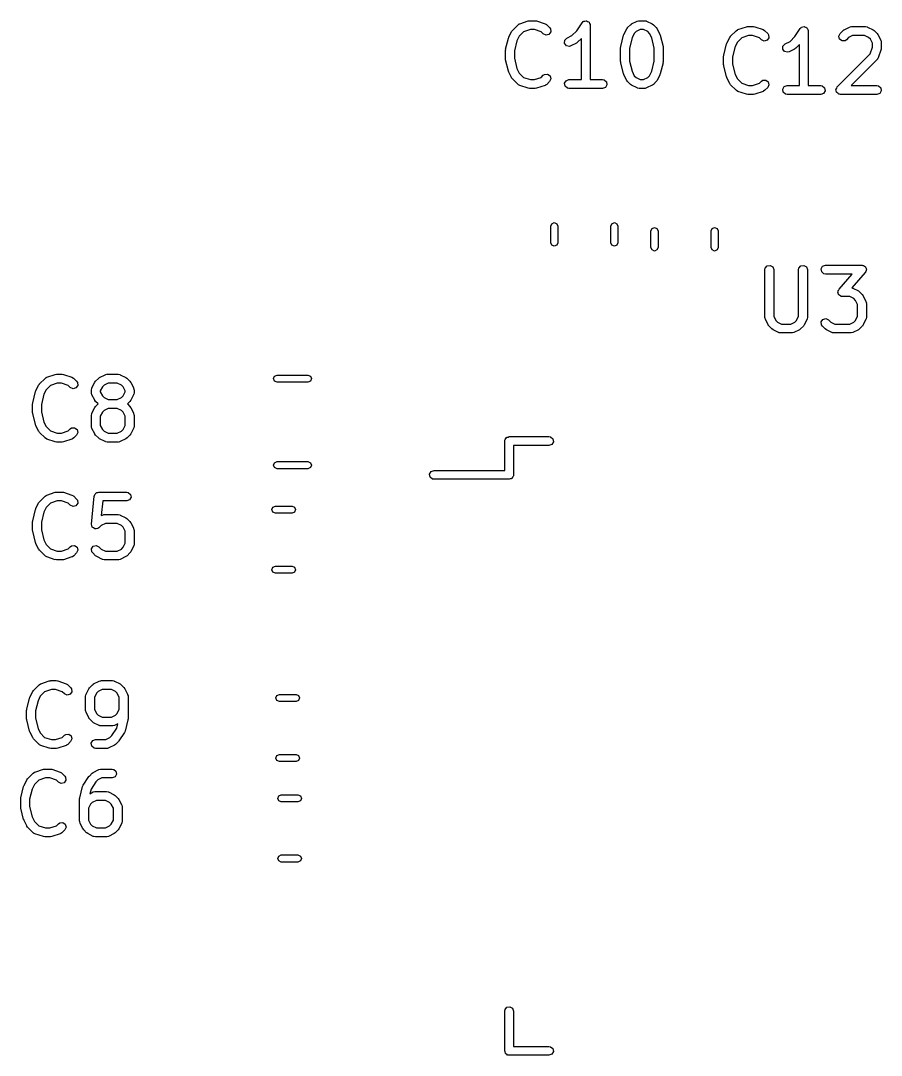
# Model space of a CAD drawing. Extents: x 96.6 to 192.3, y -145.4 to -48.3.
# Drawn here: x 126.24 to 140.84, y -121.35 to -103.79 of the extents above; entities that cross this region are included whole.
import ezdxf

# ---------------------------------------------------------------- set-up
doc = ezdxf.new("R2010")
doc.units = 0
doc.layers.add('BLACK', color=7, linetype='CONTINUOUS')

msp = doc.modelspace()

# ---------------------------------------------------------------- linework, layer by layer
at = {"layer": 'BLACK', "linetype": 'CONTINUOUS'}
for p, q in [((134.58, -103.957), (134.676, -103.862)), ((134.676, -103.862), (134.697, -103.847)), ((134.697, -103.847), (134.701, -103.847)), ((134.701, -103.847), (134.705, -103.844)), ((134.705, -103.844), (134.848, -103.796)), ((134.884, -103.942), (134.769, -103.981)), ((134.848, -103.796), (134.87, -103.793)), ((134.87, -103.793), (134.871, -103.792)), ((134.871, -103.792), (134.967, -103.792)), ((134.954, -103.942), (134.884, -103.942)), ((135.069, -103.981), (134.954, -103.942)), ((134.967, -103.792), (134.989, -103.796)), ((134.989, -103.796), (134.99, -103.796)), ((134.99, -103.796), (135.133, -103.844)), ((135.133, -103.844), (135.156, -103.856)), ((135.156, -103.856), (135.158, -103.86)), ((135.158, -103.86), (135.163, -103.862)), ((135.163, -103.862), (135.21, -103.91)), ((135.21, -103.91), (135.225, -103.931)), ((135.225, -103.931), (135.23, -103.982)), ((135.67, -103.962), (135.761, -103.826)), ((135.761, -103.826), (135.779, -103.807)), ((135.779, -103.807), (135.784, -103.806)), ((135.784, -103.806), (135.786, -103.802)), ((135.786, -103.802), (135.808, -103.799)), ((135.808, -103.799), (135.829, -103.793)), ((135.829, -103.793), (135.833, -103.794)), ((135.833, -103.794), (135.837, -103.794)), ((135.837, -103.794), (135.856, -103.804)), ((135.856, -103.804), (135.876, -103.813)), ((135.876, -103.813), (135.878, -103.817)), ((135.878, -103.817), (135.881, -103.819)), ((135.881, -103.819), (135.889, -103.84)), ((135.889, -103.84), (135.898, -103.859)), ((135.898, -103.859), (135.897, -103.863)), ((135.897, -103.863), (135.899, -103.867)), ((135.899, -103.867), (135.899, -104.792)), ((136.471, -104.024), (136.519, -103.929)), ((136.519, -103.929), (136.532, -103.911)), ((136.532, -103.911), (136.533, -103.91)), ((136.533, -103.91), (136.58, -103.862)), ((136.58, -103.862), (136.599, -103.849)), ((136.599, -103.849), (136.6, -103.848)), ((136.6, -103.848), (136.695, -103.8)), ((136.746, -103.942), (136.678, -103.977)), ((136.695, -103.8), (136.72, -103.793)), ((136.72, -103.793), (136.724, -103.794)), ((136.724, -103.794), (136.729, -103.792)), ((136.729, -103.792), (136.824, -103.792)), ((136.806, -103.942), (136.746, -103.942)), ((136.875, -103.977), (136.806, -103.942)), ((136.824, -103.792), (136.849, -103.797)), ((136.849, -103.797), (136.853, -103.8)), ((136.853, -103.8), (136.857, -103.8)), ((136.857, -103.8), (136.953, -103.848)), ((136.953, -103.848), (136.971, -103.861)), ((136.971, -103.861), (136.972, -103.862)), ((136.972, -103.862), (137.02, -103.91)), ((137.02, -103.91), (137.033, -103.928)), ((137.033, -103.928), (137.034, -103.929)), ((137.034, -103.929), (137.081, -104.024)), ((138.405, -103.944), (138.548, -103.896)), ((138.548, -103.896), (138.57, -103.893)), ((138.57, -103.893), (138.571, -103.892)), ((138.571, -103.892), (138.667, -103.892)), ((138.667, -103.892), (138.689, -103.896)), ((138.689, -103.896), (138.69, -103.896)), ((138.69, -103.896), (138.833, -103.944)), ((139.37, -104.062), (139.461, -103.926)), ((139.461, -103.926), (139.479, -103.907)), ((139.479, -103.907), (139.484, -103.906)), ((139.484, -103.906), (139.486, -103.902)), ((139.486, -103.902), (139.508, -103.899)), ((139.508, -103.899), (139.529, -103.893)), ((139.529, -103.893), (139.533, -103.894)), ((139.533, -103.894), (139.537, -103.894)), ((139.537, -103.894), (139.556, -103.904)), ((139.556, -103.904), (139.576, -103.913)), ((139.576, -103.913), (139.578, -103.917)), ((139.578, -103.917), (139.581, -103.919)), ((139.581, -103.919), (139.589, -103.94)), ((139.589, -103.94), (139.598, -103.959)), ((140.205, -103.948), (140.3, -103.9)), ((140.3, -103.9), (140.325, -103.893)), ((140.325, -103.893), (140.329, -103.894)), ((140.329, -103.894), (140.333, -103.892)), ((140.333, -103.892), (140.571, -103.892)), ((140.571, -103.892), (140.597, -103.897)), ((140.597, -103.897), (140.601, -103.9)), ((140.601, -103.9), (140.605, -103.9)), ((140.605, -103.9), (140.7, -103.948)), ((134.465, -104.278), (134.513, -104.087)), ((134.513, -104.087), (134.518, -104.075)), ((134.518, -104.075), (134.519, -104.072)), ((134.519, -104.072), (134.566, -103.977)), ((134.566, -103.977), (134.58, -103.959)), ((134.58, -103.959), (134.58, -103.957)), ((134.695, -104.055), (134.656, -104.132)), ((134.769, -103.981), (134.695, -104.055)), ((135.104, -104.016), (135.069, -103.981)), ((135.151, -104.037), (135.104, -104.016)), ((135.2, -104.024), (135.151, -104.037)), ((135.23, -103.982), (135.2, -104.024)), ((135.469, -104.123), (135.505, -104.086)), ((135.505, -104.086), (135.589, -104.044)), ((135.589, -104.044), (135.67, -103.962)), ((135.749, -104.096), (135.686, -104.159)), ((135.749, -104.792), (135.749, -104.096)), ((136.418, -104.23), (136.465, -104.04)), ((136.465, -104.04), (136.471, -104.028)), ((136.471, -104.028), (136.471, -104.024)), ((136.609, -104.084), (136.565, -104.258)), ((136.647, -104.007), (136.609, -104.084)), ((136.678, -103.977), (136.647, -104.007)), ((136.905, -104.007), (136.875, -103.977)), ((136.944, -104.084), (136.905, -104.007)), ((136.987, -104.258), (136.944, -104.084)), ((137.081, -104.024), (137.085, -104.037)), ((137.085, -104.037), (137.087, -104.04)), ((137.087, -104.04), (137.135, -104.23)), ((138.219, -104.172), (138.266, -104.077)), ((138.266, -104.077), (138.28, -104.059)), ((138.28, -104.057), (138.376, -103.962)), ((138.28, -104.059), (138.28, -104.057)), ((138.376, -103.962), (138.397, -103.947)), ((138.469, -104.081), (138.395, -104.155)), ((138.397, -103.947), (138.401, -103.947)), ((138.401, -103.947), (138.405, -103.944)), ((138.584, -104.042), (138.469, -104.081)), ((138.654, -104.042), (138.584, -104.042)), ((138.769, -104.081), (138.654, -104.042)), ((138.804, -104.116), (138.769, -104.081)), ((138.851, -104.137), (138.804, -104.116)), ((138.833, -103.944), (138.856, -103.956)), ((138.856, -103.956), (138.858, -103.96)), ((138.858, -103.96), (138.863, -103.962)), ((138.863, -103.962), (138.91, -104.01)), ((138.93, -104.082), (138.9, -104.124)), ((138.91, -104.01), (138.925, -104.031)), ((138.925, -104.031), (138.93, -104.082)), ((139.289, -104.144), (139.37, -104.062)), ((139.598, -103.959), (139.597, -103.963)), ((139.597, -103.963), (139.599, -103.967)), ((139.599, -103.967), (139.599, -104.892)), ((140.116, -104.056), (140.137, -104.01)), ((140.129, -104.106), (140.116, -104.056)), ((140.171, -104.135), (140.129, -104.106)), ((140.137, -104.01), (140.185, -103.962)), ((140.185, -103.962), (140.203, -103.949)), ((140.203, -103.949), (140.205, -103.948)), ((140.244, -104.116), (140.222, -104.131)), ((140.283, -104.077), (140.244, -104.116)), ((140.351, -104.042), (140.283, -104.077)), ((140.554, -104.042), (140.351, -104.042)), ((140.622, -104.077), (140.554, -104.042)), ((140.653, -104.107), (140.622, -104.077)), ((140.687, -104.176), (140.653, -104.107)), ((140.7, -103.948), (140.718, -103.961)), ((140.718, -103.961), (140.72, -103.962)), ((140.72, -103.962), (140.767, -104.01)), ((140.767, -104.01), (140.78, -104.028)), ((140.78, -104.028), (140.781, -104.029)), ((140.781, -104.029), (140.829, -104.124)), ((134.463, -104.296), (134.466, -104.281)), ((134.466, -104.281), (134.465, -104.278)), ((134.656, -104.132), (134.613, -104.305)), ((135.466, -104.174), (135.469, -104.123)), ((135.497, -104.216), (135.466, -104.174)), ((135.547, -104.228), (135.497, -104.216)), ((135.572, -104.22), (135.547, -104.228)), ((135.667, -104.173), (135.572, -104.22)), ((135.668, -104.171), (135.667, -104.173)), ((135.686, -104.159), (135.668, -104.171)), ((136.415, -104.248), (136.418, -104.234)), ((136.415, -104.486), (136.415, -104.248)), ((136.418, -104.234), (136.418, -104.23)), ((136.565, -104.258), (136.565, -104.477)), ((136.987, -104.477), (136.987, -104.258)), ((137.135, -104.23), (137.136, -104.245)), ((137.136, -104.245), (137.137, -104.248)), ((137.137, -104.248), (137.137, -104.486)), ((138.165, -104.378), (138.213, -104.187)), ((138.213, -104.187), (138.218, -104.175)), ((138.218, -104.175), (138.219, -104.172)), ((138.356, -104.232), (138.313, -104.405)), ((138.395, -104.155), (138.356, -104.232)), ((138.9, -104.124), (138.851, -104.137)), ((139.166, -104.274), (139.169, -104.223)), ((139.197, -104.316), (139.166, -104.274)), ((139.169, -104.223), (139.205, -104.186)), ((139.205, -104.186), (139.289, -104.144)), ((139.367, -104.273), (139.272, -104.32)), ((139.368, -104.271), (139.367, -104.273)), ((139.386, -104.259), (139.368, -104.271)), ((139.449, -104.196), (139.386, -104.259)), ((139.449, -104.892), (139.449, -104.196)), ((140.222, -104.131), (140.171, -104.135)), ((140.649, -104.355), (140.687, -104.241)), ((140.687, -104.241), (140.687, -104.176)), ((140.833, -104.277), (140.785, -104.42)), ((140.829, -104.124), (140.836, -104.149)), ((140.837, -104.253), (140.833, -104.275)), ((140.833, -104.275), (140.833, -104.277)), ((140.836, -104.149), (140.835, -104.154)), ((140.835, -104.154), (140.837, -104.158)), ((140.837, -104.158), (140.837, -104.253)), ((134.463, -104.439), (134.463, -104.296)), ((134.464, -104.442), (134.463, -104.439)), ((134.465, -104.457), (134.464, -104.442)), ((134.513, -104.647), (134.465, -104.457)), ((134.613, -104.305), (134.613, -104.43)), ((134.613, -104.43), (134.656, -104.603)), ((138.163, -104.396), (138.166, -104.381)), ((138.163, -104.539), (138.163, -104.396)), ((138.166, -104.381), (138.165, -104.378)), ((138.313, -104.405), (138.313, -104.53)), ((139.247, -104.328), (139.197, -104.316)), ((139.272, -104.32), (139.247, -104.328)), ((140.09, -104.914), (140.649, -104.355)), ((140.767, -104.449), (140.324, -104.892)), ((140.769, -104.445), (140.767, -104.449)), ((140.773, -104.443), (140.769, -104.445)), ((140.785, -104.42), (140.773, -104.443)), ((134.656, -104.603), (134.695, -104.68)), ((136.417, -104.49), (136.415, -104.486)), ((136.418, -104.505), (136.417, -104.49)), ((136.465, -104.695), (136.418, -104.505)), ((136.565, -104.477), (136.609, -104.651)), ((136.944, -104.651), (136.987, -104.477)), ((137.135, -104.505), (137.087, -104.695)), ((137.137, -104.486), (137.134, -104.501)), ((137.134, -104.501), (137.135, -104.505)), ((138.164, -104.542), (138.163, -104.539)), ((138.165, -104.557), (138.164, -104.542)), ((138.213, -104.747), (138.165, -104.557)), ((138.313, -104.53), (138.356, -104.703)), ((134.515, -104.65), (134.513, -104.647)), ((134.519, -104.663), (134.515, -104.65)), ((134.566, -104.758), (134.519, -104.663)), ((134.567, -104.759), (134.566, -104.758)), ((134.58, -104.778), (134.567, -104.759)), ((134.676, -104.873), (134.58, -104.778)), ((134.695, -104.68), (134.769, -104.754)), ((134.769, -104.754), (134.884, -104.792)), ((134.884, -104.792), (134.954, -104.792)), ((134.954, -104.792), (135.069, -104.754)), ((135.069, -104.754), (135.104, -104.719)), ((135.104, -104.719), (135.125, -104.704)), ((135.125, -104.704), (135.177, -104.7)), ((135.177, -104.7), (135.219, -104.729)), ((135.232, -104.779), (135.21, -104.825)), ((135.219, -104.729), (135.232, -104.779)), ((135.464, -104.854), (135.49, -104.81)), ((135.49, -104.81), (135.538, -104.792)), ((135.538, -104.792), (135.749, -104.792)), ((135.899, -104.792), (136.11, -104.792)), ((136.11, -104.792), (136.135, -104.797)), ((136.135, -104.797), (136.174, -104.83)), ((136.467, -104.698), (136.465, -104.695)), ((136.471, -104.71), (136.467, -104.698)), ((136.519, -104.806), (136.471, -104.71)), ((136.52, -104.807), (136.519, -104.806)), ((136.533, -104.825), (136.52, -104.807)), ((136.609, -104.651), (136.647, -104.728)), ((136.647, -104.728), (136.678, -104.758)), ((136.678, -104.758), (136.746, -104.792)), ((136.746, -104.792), (136.806, -104.792)), ((136.806, -104.792), (136.875, -104.758)), ((136.875, -104.758), (136.905, -104.728)), ((136.905, -104.728), (136.944, -104.651)), ((137.034, -104.806), (137.02, -104.824)), ((137.081, -104.71), (137.034, -104.806)), ((137.082, -104.707), (137.081, -104.71)), ((137.087, -104.695), (137.082, -104.707)), ((138.215, -104.75), (138.213, -104.747)), ((138.219, -104.763), (138.215, -104.75)), ((138.266, -104.858), (138.219, -104.763)), ((138.356, -104.703), (138.395, -104.78)), ((138.395, -104.78), (138.469, -104.854)), ((138.769, -104.854), (138.804, -104.819)), ((138.804, -104.819), (138.825, -104.804)), ((138.825, -104.804), (138.877, -104.8)), ((138.877, -104.8), (138.919, -104.829)), ((134.68, -104.875), (134.676, -104.873)), ((134.682, -104.879), (134.68, -104.875)), ((134.705, -104.891), (134.682, -104.879)), ((134.848, -104.939), (134.705, -104.891)), ((134.849, -104.938), (134.848, -104.939)), ((134.871, -104.942), (134.849, -104.938)), ((134.967, -104.942), (134.871, -104.942)), ((134.968, -104.942), (134.967, -104.942)), ((134.99, -104.939), (134.968, -104.942)), ((135.133, -104.891), (134.99, -104.939)), ((135.137, -104.888), (135.133, -104.891)), ((135.141, -104.888), (135.137, -104.888)), ((135.163, -104.873), (135.141, -104.888)), ((135.21, -104.825), (135.163, -104.873)), ((135.473, -104.905), (135.464, -104.854)), ((135.512, -104.938), (135.473, -104.905)), ((135.538, -104.942), (135.512, -104.938)), ((136.11, -104.942), (135.538, -104.942)), ((136.158, -104.925), (136.11, -104.942)), ((136.183, -104.88), (136.158, -104.925)), ((136.174, -104.83), (136.183, -104.88)), ((136.58, -104.873), (136.533, -104.825)), ((136.582, -104.873), (136.58, -104.873)), ((136.6, -104.887), (136.582, -104.873)), ((136.695, -104.934), (136.6, -104.887)), ((136.699, -104.935), (136.695, -104.934)), ((136.703, -104.938), (136.699, -104.935)), ((136.729, -104.942), (136.703, -104.938)), ((136.824, -104.942), (136.729, -104.942)), ((136.828, -104.941), (136.824, -104.942)), ((136.832, -104.942), (136.828, -104.941)), ((136.857, -104.934), (136.832, -104.942)), ((136.953, -104.887), (136.857, -104.934)), ((136.954, -104.886), (136.953, -104.887)), ((136.972, -104.873), (136.954, -104.886)), ((137.02, -104.825), (136.972, -104.873)), ((137.02, -104.824), (137.02, -104.825)), ((138.267, -104.859), (138.266, -104.858)), ((138.28, -104.878), (138.267, -104.859)), ((138.376, -104.973), (138.28, -104.878)), ((138.38, -104.975), (138.376, -104.973)), ((138.382, -104.979), (138.38, -104.975)), ((138.405, -104.991), (138.382, -104.979)), ((138.548, -105.039), (138.405, -104.991)), ((138.469, -104.854), (138.584, -104.892)), ((138.584, -104.892), (138.654, -104.892)), ((138.654, -104.892), (138.769, -104.854)), ((138.833, -104.991), (138.69, -105.039)), ((138.837, -104.988), (138.833, -104.991)), ((138.841, -104.988), (138.837, -104.988)), ((138.863, -104.973), (138.841, -104.988)), ((138.91, -104.925), (138.863, -104.973)), ((138.932, -104.879), (138.91, -104.925)), ((138.919, -104.829), (138.932, -104.879)), ((139.164, -104.954), (139.19, -104.91)), ((139.173, -105.005), (139.164, -104.954)), ((139.19, -104.91), (139.238, -104.892)), ((139.238, -104.892), (139.449, -104.892)), ((139.599, -104.892), (139.81, -104.892)), ((139.81, -104.892), (139.835, -104.897)), ((139.835, -104.897), (139.874, -104.93)), ((139.883, -104.98), (139.858, -105.025)), ((139.874, -104.93), (139.883, -104.98)), ((140.068, -104.961), (140.07, -104.958)), ((140.074, -104.983), (140.068, -104.961)), ((140.069, -104.954), (140.08, -104.935)), ((140.07, -104.958), (140.069, -104.954)), ((140.078, -105.005), (140.074, -104.983)), ((140.08, -104.935), (140.09, -104.914)), ((140.324, -104.892), (140.762, -104.892)), ((140.762, -104.892), (140.788, -104.897)), ((140.788, -104.897), (140.827, -104.93)), ((140.836, -104.98), (140.81, -105.025)), ((140.827, -104.93), (140.836, -104.98)), ((138.549, -105.038), (138.548, -105.039)), ((138.571, -105.042), (138.549, -105.038)), ((138.667, -105.042), (138.571, -105.042)), ((138.668, -105.042), (138.667, -105.042)), ((138.69, -105.039), (138.668, -105.042)), ((139.212, -105.038), (139.173, -105.005)), ((139.238, -105.042), (139.212, -105.038)), ((139.81, -105.042), (139.238, -105.042)), ((139.858, -105.025), (139.81, -105.042)), ((140.081, -105.007), (140.078, -105.005)), ((140.081, -105.01), (140.081, -105.007)), ((140.1, -105.023), (140.081, -105.01)), ((140.117, -105.038), (140.1, -105.023)), ((140.122, -105.039), (140.117, -105.038)), ((140.123, -105.04), (140.122, -105.039)), ((140.127, -105.04), (140.123, -105.04)), ((140.143, -105.042), (140.127, -105.04)), ((140.762, -105.042), (140.143, -105.042)), ((140.81, -105.025), (140.762, -105.042)), ((135.23, -107.279), (135.248, -107.237)), ((135.23, -107.561), (135.23, -107.279)), ((135.248, -107.237), (135.29, -107.219)), ((135.29, -107.219), (135.332, -107.237)), ((135.332, -107.237), (135.35, -107.279)), ((135.35, -107.279), (135.35, -107.561)), ((136.25, -107.279), (136.268, -107.237)), ((136.25, -107.561), (136.25, -107.279)), ((136.268, -107.237), (136.31, -107.219)), ((136.31, -107.219), (136.352, -107.237)), ((136.352, -107.237), (136.37, -107.279)), ((136.37, -107.279), (136.37, -107.561)), ((136.93, -107.359), (136.948, -107.317)), ((136.93, -107.641), (136.93, -107.359)), ((136.948, -107.317), (136.99, -107.299)), ((136.99, -107.299), (137.032, -107.317)), ((137.032, -107.317), (137.05, -107.359)), ((137.05, -107.359), (137.05, -107.641)), ((137.95, -107.359), (137.968, -107.317)), ((137.95, -107.641), (137.95, -107.359)), ((137.968, -107.317), (138.01, -107.299)), ((138.01, -107.299), (138.052, -107.317)), ((138.052, -107.317), (138.07, -107.359)), ((138.07, -107.359), (138.07, -107.641)), ((135.248, -107.603), (135.23, -107.561)), ((135.29, -107.621), (135.248, -107.603)), ((135.332, -107.603), (135.29, -107.621)), ((135.35, -107.561), (135.332, -107.603)), ((136.268, -107.603), (136.25, -107.561)), ((136.31, -107.621), (136.268, -107.603)), ((136.352, -107.603), (136.31, -107.621)), ((136.37, -107.561), (136.352, -107.603)), ((136.948, -107.683), (136.93, -107.641)), ((136.99, -107.701), (136.948, -107.683)), ((137.032, -107.683), (136.99, -107.701)), ((137.05, -107.641), (137.032, -107.683)), ((137.968, -107.683), (137.95, -107.641)), ((138.01, -107.701), (137.968, -107.683)), ((138.052, -107.683), (138.01, -107.701)), ((138.07, -107.641), (138.052, -107.683)), ((138.868, -107.992), (138.901, -107.952)), ((138.901, -107.952), (138.951, -107.944)), ((138.951, -107.944), (138.996, -107.969)), ((138.996, -107.969), (139.013, -108.017)), ((139.439, -107.992), (139.472, -107.952)), ((139.472, -107.952), (139.523, -107.944)), ((139.523, -107.944), (139.567, -107.969)), ((139.567, -107.969), (139.585, -108.017)), ((139.817, -108.004), (139.842, -107.96)), ((139.842, -107.96), (139.89, -107.942)), ((139.89, -107.942), (140.51, -107.942)), ((140.51, -107.942), (140.521, -107.944)), ((140.521, -107.944), (140.524, -107.944)), ((140.524, -107.944), (140.527, -107.945)), ((140.527, -107.945), (140.535, -107.947)), ((140.535, -107.947), (140.551, -107.96)), ((140.551, -107.96), (140.568, -107.97)), ((140.568, -107.97), (140.57, -107.976)), ((140.57, -107.976), (140.574, -107.98)), ((140.574, -107.98), (140.578, -108)), ((138.863, -108.017), (138.868, -107.992)), ((138.863, -108.827), (138.863, -108.017)), ((139.013, -108.017), (139.013, -108.809)), ((139.435, -108.017), (139.439, -107.992)), ((139.435, -108.809), (139.435, -108.017)), ((139.585, -108.017), (139.585, -108.827)), ((139.826, -108.055), (139.817, -108.004)), ((139.865, -108.088), (139.826, -108.055)), ((139.89, -108.092), (139.865, -108.088)), ((140.344, -108.092), (139.89, -108.092)), ((140.12, -108.349), (140.344, -108.092)), ((140.566, -108.067), (140.338, -108.327)), ((140.573, -108.048), (140.566, -108.067)), ((140.583, -108.03), (140.573, -108.048)), ((140.578, -108), (140.585, -108.019)), ((140.585, -108.019), (140.582, -108.025)), ((140.582, -108.025), (140.583, -108.03)), ((140.338, -108.327), (140.345, -108.328)), ((140.345, -108.328), (140.348, -108.331)), ((140.348, -108.331), (140.353, -108.331)), ((140.353, -108.331), (140.448, -108.379)), ((140.101, -108.397), (140.103, -108.391)), ((140.108, -108.416), (140.101, -108.397)), ((140.102, -108.385), (140.112, -108.368)), ((140.103, -108.391), (140.102, -108.385)), ((140.111, -108.436), (140.108, -108.416)), ((140.116, -108.44), (140.111, -108.436)), ((140.112, -108.368), (140.12, -108.349)), ((140.118, -108.445), (140.116, -108.44)), ((140.135, -108.456), (140.118, -108.445)), ((140.151, -108.469), (140.135, -108.456)), ((140.159, -108.47), (140.151, -108.469)), ((140.162, -108.472), (140.159, -108.47)), ((140.165, -108.471), (140.162, -108.472)), ((140.176, -108.473), (140.165, -108.471)), ((140.301, -108.473), (140.176, -108.473)), ((140.37, -108.508), (140.301, -108.473)), ((140.4, -108.538), (140.37, -108.508)), ((140.448, -108.379), (140.466, -108.392)), ((140.466, -108.392), (140.467, -108.393)), ((140.467, -108.393), (140.515, -108.441)), ((140.515, -108.441), (140.528, -108.459)), ((140.528, -108.459), (140.529, -108.46)), ((140.529, -108.46), (140.577, -108.555)), ((140.435, -108.607), (140.4, -108.538)), ((140.435, -108.809), (140.435, -108.607)), ((140.577, -108.555), (140.584, -108.58)), ((140.584, -108.58), (140.583, -108.585)), ((140.583, -108.585), (140.585, -108.589)), ((140.585, -108.589), (140.585, -108.827)), ((138.865, -108.831), (138.863, -108.827)), ((138.864, -108.835), (138.865, -108.831)), ((138.871, -108.86), (138.864, -108.835)), ((139.013, -108.809), (139.047, -108.878)), ((139.4, -108.878), (139.435, -108.809)), ((139.58, -108.853), (139.577, -108.856)), ((139.577, -108.856), (139.577, -108.86)), ((139.585, -108.827), (139.58, -108.853)), ((139.847, -108.861), (139.897, -108.847)), ((139.897, -108.847), (139.944, -108.869)), ((140.4, -108.878), (140.435, -108.809)), ((140.58, -108.853), (140.577, -108.856)), ((140.577, -108.856), (140.577, -108.86)), ((140.585, -108.827), (140.58, -108.853)), ((138.919, -108.956), (138.871, -108.86)), ((138.92, -108.957), (138.919, -108.956)), ((138.933, -108.975), (138.92, -108.957)), ((138.98, -109.023), (138.933, -108.975)), ((138.982, -109.023), (138.98, -109.023)), ((139, -109.037), (138.982, -109.023)), ((139.047, -108.878), (139.078, -108.908)), ((139.078, -108.908), (139.146, -108.942)), ((139.146, -108.942), (139.301, -108.942)), ((139.301, -108.942), (139.37, -108.908)), ((139.37, -108.908), (139.4, -108.878)), ((139.467, -109.023), (139.449, -109.036)), ((139.515, -108.975), (139.467, -109.023)), ((139.516, -108.974), (139.515, -108.975)), ((139.529, -108.956), (139.516, -108.974)), ((139.577, -108.86), (139.529, -108.956)), ((139.818, -108.903), (139.847, -108.861)), ((139.823, -108.954), (139.818, -108.903)), ((139.837, -108.975), (139.823, -108.954)), ((139.885, -109.023), (139.837, -108.975)), ((139.887, -109.023), (139.885, -109.023)), ((139.905, -109.037), (139.887, -109.023)), ((139.944, -108.869), (139.983, -108.908)), ((139.983, -108.908), (140.051, -108.942)), ((140.051, -108.942), (140.301, -108.942)), ((140.301, -108.942), (140.37, -108.908)), ((140.37, -108.908), (140.4, -108.878)), ((140.467, -109.023), (140.449, -109.036)), ((140.515, -108.975), (140.467, -109.023)), ((140.516, -108.974), (140.515, -108.975)), ((140.529, -108.956), (140.516, -108.974)), ((140.577, -108.86), (140.529, -108.956)), ((139.095, -109.084), (139, -109.037)), ((139.099, -109.085), (139.095, -109.084)), ((139.103, -109.088), (139.099, -109.085)), ((139.129, -109.092), (139.103, -109.088)), ((139.319, -109.092), (139.129, -109.092)), ((139.323, -109.091), (139.319, -109.092)), ((139.328, -109.092), (139.323, -109.091)), ((139.353, -109.084), (139.328, -109.092)), ((139.448, -109.037), (139.353, -109.084)), ((139.449, -109.036), (139.448, -109.037)), ((140, -109.084), (139.905, -109.037)), ((140.004, -109.085), (140, -109.084)), ((140.008, -109.088), (140.004, -109.085)), ((140.033, -109.092), (140.008, -109.088)), ((140.319, -109.092), (140.033, -109.092)), ((140.323, -109.091), (140.319, -109.092)), ((140.328, -109.092), (140.323, -109.091)), ((140.353, -109.084), (140.328, -109.092)), ((140.448, -109.037), (140.353, -109.084)), ((140.449, -109.036), (140.448, -109.037)), ((126.556, -109.957), (126.652, -109.862)), ((126.652, -109.862), (126.673, -109.847)), ((126.673, -109.847), (126.678, -109.847)), ((126.678, -109.847), (126.681, -109.844)), ((126.681, -109.844), (126.824, -109.796)), ((126.824, -109.796), (126.846, -109.793)), ((126.846, -109.793), (126.848, -109.792)), ((126.848, -109.792), (126.943, -109.792)), ((126.943, -109.792), (126.965, -109.796)), ((126.965, -109.796), (126.967, -109.796)), ((126.967, -109.796), (127.109, -109.844)), ((127.109, -109.844), (127.132, -109.856)), ((127.132, -109.856), (127.135, -109.86)), ((127.135, -109.86), (127.139, -109.862)), ((127.139, -109.862), (127.186, -109.91)), ((127.186, -109.91), (127.201, -109.931)), ((127.495, -109.929), (127.508, -109.911)), ((127.508, -109.911), (127.509, -109.91)), ((127.509, -109.91), (127.556, -109.862)), ((127.556, -109.862), (127.575, -109.849)), ((127.575, -109.849), (127.576, -109.848)), ((127.576, -109.848), (127.671, -109.8)), ((127.671, -109.8), (127.696, -109.793)), ((127.696, -109.793), (127.701, -109.794)), ((127.701, -109.794), (127.705, -109.792)), ((127.705, -109.792), (127.895, -109.792)), ((127.895, -109.792), (127.921, -109.797)), ((127.921, -109.797), (127.924, -109.8)), ((127.924, -109.8), (127.929, -109.8)), ((127.929, -109.8), (128.024, -109.848)), ((128.024, -109.848), (128.042, -109.861)), ((128.042, -109.861), (128.044, -109.862)), ((128.044, -109.862), (128.091, -109.91)), ((128.091, -109.91), (128.104, -109.928)), ((130.529, -109.865), (130.546, -109.823)), ((130.546, -109.907), (130.529, -109.865)), ((130.546, -109.823), (130.589, -109.805)), ((130.589, -109.925), (130.546, -109.907)), ((130.589, -109.805), (131.111, -109.805)), ((131.111, -109.805), (131.154, -109.823)), ((131.154, -109.907), (131.111, -109.925)), ((131.154, -109.823), (131.171, -109.865)), ((131.171, -109.865), (131.154, -109.907)), ((126.442, -110.278), (126.489, -110.087)), ((126.489, -110.087), (126.494, -110.075)), ((126.494, -110.075), (126.495, -110.072)), ((126.495, -110.072), (126.542, -109.977)), ((126.542, -109.977), (126.556, -109.959)), ((126.556, -109.959), (126.556, -109.957)), ((126.671, -110.055), (126.633, -110.132)), ((126.745, -109.981), (126.671, -110.055)), ((126.86, -109.942), (126.745, -109.981)), ((126.931, -109.942), (126.86, -109.942)), ((127.045, -109.981), (126.931, -109.942)), ((127.08, -110.016), (127.045, -109.981)), ((127.127, -110.037), (127.08, -110.016)), ((127.176, -110.024), (127.127, -110.037)), ((127.206, -109.982), (127.176, -110.024)), ((127.201, -109.931), (127.206, -109.982)), ((127.439, -110.058), (127.444, -110.032)), ((127.439, -110.105), (127.439, -110.058)), ((127.444, -110.032), (127.447, -110.029)), ((127.447, -110.024), (127.495, -109.929)), ((127.447, -110.029), (127.447, -110.024)), ((127.624, -110.007), (127.589, -110.076)), ((127.589, -110.076), (127.589, -110.088)), ((127.589, -110.088), (127.624, -110.156)), ((127.654, -109.977), (127.624, -110.007)), ((127.722, -109.942), (127.654, -109.977)), ((127.878, -109.942), (127.722, -109.942)), ((127.946, -109.977), (127.878, -109.942)), ((127.976, -110.007), (127.946, -109.977)), ((128.011, -110.076), (127.976, -110.007)), ((127.976, -110.156), (128.011, -110.088)), ((128.011, -110.088), (128.011, -110.076)), ((128.104, -109.928), (128.105, -109.929)), ((128.105, -109.929), (128.153, -110.024)), ((128.153, -110.024), (128.16, -110.049)), ((128.16, -110.049), (128.159, -110.054)), ((128.159, -110.054), (128.161, -110.058)), ((128.161, -110.058), (128.161, -110.105)), ((131.111, -109.925), (130.589, -109.925)), ((126.633, -110.132), (126.589, -110.305)), ((127.441, -110.11), (127.439, -110.105)), ((127.44, -110.114), (127.441, -110.11)), ((127.447, -110.139), (127.44, -110.114)), ((127.495, -110.234), (127.447, -110.139)), ((127.496, -110.235), (127.495, -110.234)), ((127.509, -110.254), (127.496, -110.235)), ((127.551, -110.296), (127.509, -110.254)), ((127.624, -110.156), (127.654, -110.187)), ((127.654, -110.187), (127.722, -110.221)), ((127.722, -110.221), (127.878, -110.221)), ((127.878, -110.221), (127.946, -110.187)), ((127.946, -110.187), (127.976, -110.156)), ((128.091, -110.254), (128.049, -110.296)), ((128.092, -110.252), (128.091, -110.254)), ((128.105, -110.234), (128.092, -110.252)), ((128.153, -110.139), (128.105, -110.234)), ((128.156, -110.131), (128.153, -110.135)), ((128.153, -110.135), (128.153, -110.139)), ((128.161, -110.105), (128.156, -110.131)), ((126.439, -110.296), (126.442, -110.281)), ((126.439, -110.439), (126.439, -110.296)), ((126.44, -110.442), (126.439, -110.439)), ((126.442, -110.281), (126.442, -110.278)), ((126.589, -110.305), (126.589, -110.43)), ((126.589, -110.43), (126.633, -110.603)), ((127.447, -110.453), (127.495, -110.358)), ((127.495, -110.358), (127.508, -110.34)), ((127.508, -110.34), (127.509, -110.338)), ((127.509, -110.338), (127.551, -110.296)), ((127.624, -110.436), (127.589, -110.504)), ((127.654, -110.405), (127.624, -110.436)), ((127.722, -110.371), (127.654, -110.405)), ((127.878, -110.371), (127.722, -110.371)), ((127.946, -110.405), (127.878, -110.371)), ((127.976, -110.436), (127.946, -110.405)), ((128.011, -110.504), (127.976, -110.436)), ((128.049, -110.296), (128.091, -110.338)), ((128.091, -110.338), (128.104, -110.357)), ((128.104, -110.357), (128.105, -110.358)), ((128.105, -110.358), (128.153, -110.453)), ((126.442, -110.457), (126.44, -110.442)), ((126.489, -110.647), (126.442, -110.457)), ((126.633, -110.603), (126.671, -110.68)), ((127.439, -110.486), (127.444, -110.461)), ((127.439, -110.677), (127.439, -110.486)), ((127.444, -110.461), (127.447, -110.457)), ((127.447, -110.457), (127.447, -110.453)), ((127.589, -110.504), (127.589, -110.659)), ((128.011, -110.659), (128.011, -110.504)), ((128.153, -110.453), (128.16, -110.478)), ((128.16, -110.478), (128.159, -110.482)), ((128.159, -110.482), (128.161, -110.486)), ((128.161, -110.486), (128.161, -110.677)), ((126.491, -110.65), (126.489, -110.647)), ((126.495, -110.663), (126.491, -110.65)), ((126.542, -110.758), (126.495, -110.663)), ((126.544, -110.759), (126.542, -110.758)), ((126.556, -110.778), (126.544, -110.759)), ((126.652, -110.873), (126.556, -110.778)), ((126.671, -110.68), (126.745, -110.754)), ((126.745, -110.754), (126.86, -110.792)), ((126.931, -110.792), (127.045, -110.754)), ((127.045, -110.754), (127.08, -110.719)), ((127.08, -110.719), (127.102, -110.704)), ((127.102, -110.704), (127.153, -110.7)), ((127.153, -110.7), (127.195, -110.729)), ((127.208, -110.779), (127.186, -110.825)), ((127.195, -110.729), (127.208, -110.779)), ((127.441, -110.681), (127.439, -110.677)), ((127.44, -110.685), (127.441, -110.681)), ((127.447, -110.71), (127.44, -110.685)), ((127.495, -110.806), (127.447, -110.71)), ((127.589, -110.659), (127.624, -110.728)), ((127.624, -110.728), (127.654, -110.758)), ((127.654, -110.758), (127.722, -110.792)), ((127.878, -110.792), (127.946, -110.758)), ((127.946, -110.758), (127.976, -110.728)), ((127.976, -110.728), (128.011, -110.659)), ((128.153, -110.71), (128.105, -110.806)), ((128.156, -110.703), (128.153, -110.706)), ((128.153, -110.706), (128.153, -110.71)), ((128.161, -110.677), (128.156, -110.703)), ((126.656, -110.875), (126.652, -110.873)), ((126.658, -110.879), (126.656, -110.875)), ((126.681, -110.891), (126.658, -110.879)), ((126.824, -110.939), (126.681, -110.891)), ((126.826, -110.938), (126.824, -110.939)), ((126.848, -110.942), (126.826, -110.938)), ((126.943, -110.942), (126.848, -110.942)), ((126.86, -110.792), (126.931, -110.792)), ((126.944, -110.942), (126.943, -110.942)), ((126.967, -110.939), (126.944, -110.942)), ((127.109, -110.891), (126.967, -110.939)), ((127.113, -110.888), (127.109, -110.891)), ((127.117, -110.888), (127.113, -110.888)), ((127.139, -110.873), (127.117, -110.888)), ((127.186, -110.825), (127.139, -110.873)), ((127.496, -110.807), (127.495, -110.806)), ((127.509, -110.825), (127.496, -110.807)), ((127.556, -110.873), (127.509, -110.825)), ((127.558, -110.873), (127.556, -110.873)), ((127.576, -110.887), (127.558, -110.873)), ((127.671, -110.934), (127.576, -110.887)), ((127.676, -110.935), (127.671, -110.934)), ((127.679, -110.938), (127.676, -110.935)), ((127.705, -110.942), (127.679, -110.938)), ((127.895, -110.942), (127.705, -110.942)), ((127.722, -110.792), (127.878, -110.792)), ((127.899, -110.941), (127.895, -110.942)), ((127.904, -110.942), (127.899, -110.941)), ((127.929, -110.934), (127.904, -110.942)), ((128.024, -110.887), (127.929, -110.934)), ((128.025, -110.886), (128.024, -110.887)), ((128.044, -110.873), (128.025, -110.886)), ((128.091, -110.825), (128.044, -110.873)), ((128.092, -110.824), (128.091, -110.825)), ((128.105, -110.806), (128.092, -110.824)), ((134.45, -110.925), (134.452, -110.915)), ((134.45, -111.425), (134.45, -110.925)), ((134.451, -110.912), (134.453, -110.909)), ((134.452, -110.915), (134.451, -110.912)), ((134.453, -110.909), (134.455, -110.899)), ((134.455, -110.899), (134.467, -110.884)), ((134.467, -110.884), (134.477, -110.868)), ((134.477, -110.868), (134.483, -110.865)), ((134.483, -110.865), (134.487, -110.86)), ((134.487, -110.86), (134.507, -110.857)), ((134.507, -110.857), (134.525, -110.85)), ((134.525, -110.85), (135.2, -110.85)), ((135.2, -110.85), (135.226, -110.855)), ((135.226, -110.855), (135.265, -110.887)), ((135.274, -110.938), (135.248, -110.982)), ((135.265, -110.887), (135.274, -110.938)), ((135.2, -111), (134.6, -111)), ((134.6, -111), (134.6, -111.5)), ((135.248, -110.982), (135.2, -111)), ((130.529, -111.335), (130.546, -111.293)), ((130.546, -111.293), (130.589, -111.275)), ((130.589, -111.275), (131.111, -111.275)), ((131.111, -111.275), (131.154, -111.293)), ((131.154, -111.293), (131.171, -111.335)), ((130.546, -111.377), (130.529, -111.335)), ((130.589, -111.395), (130.546, -111.377)), ((131.111, -111.395), (130.589, -111.395)), ((131.154, -111.377), (131.111, -111.395)), ((131.171, -111.335), (131.154, -111.377)), ((133.176, -111.487), (133.202, -111.443)), ((133.185, -111.537), (133.176, -111.487)), ((133.202, -111.443), (133.25, -111.425)), ((133.25, -111.425), (134.45, -111.425)), ((133.224, -111.57), (133.185, -111.537)), ((133.25, -111.575), (133.224, -111.57)), ((134.525, -111.575), (133.25, -111.575)), ((134.543, -111.568), (134.525, -111.575)), ((134.562, -111.565), (134.543, -111.568)), ((134.567, -111.56), (134.562, -111.565)), ((134.573, -111.557), (134.567, -111.56)), ((134.583, -111.541), (134.573, -111.557)), ((134.595, -111.526), (134.583, -111.541)), ((134.597, -111.516), (134.595, -111.526)), ((134.599, -111.513), (134.597, -111.516)), ((134.6, -111.5), (134.598, -111.51)), ((134.598, -111.51), (134.599, -111.513)), ((126.678, -111.847), (126.681, -111.844)), ((126.681, -111.844), (126.824, -111.796)), ((126.824, -111.796), (126.846, -111.793)), ((126.846, -111.793), (126.848, -111.792)), ((126.848, -111.792), (126.943, -111.792)), ((126.943, -111.792), (126.965, -111.796)), ((126.965, -111.796), (126.967, -111.796)), ((126.967, -111.796), (127.109, -111.844)), ((127.109, -111.844), (127.132, -111.856)), ((127.49, -111.852), (127.494, -111.835)), ((127.494, -111.835), (127.506, -111.824)), ((127.506, -111.824), (127.514, -111.81)), ((127.514, -111.81), (127.524, -111.806)), ((127.524, -111.806), (127.531, -111.799)), ((127.531, -111.799), (127.547, -111.798)), ((127.547, -111.798), (127.562, -111.792)), ((127.562, -111.792), (128.038, -111.792)), ((128.038, -111.792), (128.064, -111.797)), ((128.064, -111.797), (128.103, -111.83)), ((128.103, -111.83), (128.112, -111.88)), ((126.495, -112.072), (126.542, -111.977)), ((126.542, -111.977), (126.556, -111.959)), ((126.556, -111.957), (126.652, -111.862)), ((126.556, -111.959), (126.556, -111.957)), ((126.652, -111.862), (126.673, -111.847)), ((126.745, -111.981), (126.671, -112.055)), ((126.673, -111.847), (126.678, -111.847)), ((126.86, -111.942), (126.745, -111.981)), ((126.931, -111.942), (126.86, -111.942)), ((127.045, -111.981), (126.931, -111.942)), ((127.08, -112.016), (127.045, -111.981)), ((127.127, -112.037), (127.08, -112.016)), ((127.132, -111.856), (127.135, -111.86)), ((127.135, -111.86), (127.139, -111.862)), ((127.139, -111.862), (127.186, -111.91)), ((127.206, -111.982), (127.176, -112.024)), ((127.186, -111.91), (127.201, -111.931)), ((127.201, -111.931), (127.206, -111.982)), ((127.44, -112.336), (127.487, -111.86)), ((127.487, -111.86), (127.488, -111.856)), ((127.488, -111.854), (127.49, -111.852)), ((127.488, -111.856), (127.488, -111.854)), ((127.63, -111.942), (127.605, -112.191)), ((128.038, -111.942), (127.63, -111.942)), ((128.086, -111.925), (128.038, -111.942)), ((128.112, -111.88), (128.086, -111.925)), ((126.442, -112.278), (126.489, -112.087)), ((126.489, -112.087), (126.494, -112.075)), ((126.494, -112.075), (126.495, -112.072)), ((126.633, -112.132), (126.589, -112.305)), ((126.671, -112.055), (126.633, -112.132)), ((127.176, -112.024), (127.127, -112.037)), ((127.605, -112.191), (127.624, -112.181)), ((127.624, -112.181), (127.649, -112.174)), ((127.649, -112.174), (127.653, -112.175)), ((127.653, -112.175), (127.657, -112.173)), ((127.657, -112.173), (127.895, -112.173)), ((127.895, -112.173), (127.921, -112.178)), ((127.921, -112.178), (127.924, -112.181)), ((127.924, -112.181), (127.929, -112.181)), ((127.929, -112.181), (128.024, -112.229)), ((130.499, -112.09), (130.517, -112.048)), ((130.517, -112.132), (130.499, -112.09)), ((130.517, -112.048), (130.559, -112.03)), ((130.559, -112.15), (130.517, -112.132)), ((130.559, -112.03), (130.841, -112.03)), ((130.841, -112.15), (130.559, -112.15)), ((130.841, -112.03), (130.883, -112.048)), ((130.883, -112.132), (130.841, -112.15)), ((130.883, -112.048), (130.901, -112.09)), ((130.901, -112.09), (130.883, -112.132)), ((126.439, -112.296), (126.442, -112.281)), ((126.439, -112.439), (126.439, -112.296)), ((126.442, -112.281), (126.442, -112.278)), ((126.589, -112.305), (126.589, -112.43)), ((127.44, -112.337), (127.44, -112.336)), ((127.446, -112.361), (127.44, -112.337)), ((127.44, -112.337), (127.44, -112.337)), ((127.452, -112.386), (127.446, -112.361)), ((127.606, -112.358), (127.567, -112.397)), ((127.675, -112.323), (127.606, -112.358)), ((127.878, -112.323), (127.675, -112.323)), ((127.946, -112.358), (127.878, -112.323)), ((127.976, -112.388), (127.946, -112.358)), ((128.024, -112.229), (128.042, -112.242)), ((128.042, -112.242), (128.044, -112.243)), ((128.044, -112.243), (128.091, -112.291)), ((128.091, -112.291), (128.104, -112.309)), ((128.104, -112.309), (128.105, -112.31)), ((128.105, -112.31), (128.153, -112.405)), ((126.44, -112.442), (126.439, -112.439)), ((126.442, -112.457), (126.44, -112.442)), ((126.489, -112.647), (126.442, -112.457)), ((126.589, -112.43), (126.633, -112.603)), ((127.453, -112.386), (127.452, -112.386)), ((127.453, -112.387), (127.453, -112.386)), ((127.473, -112.401), (127.453, -112.387)), ((127.494, -112.416), (127.473, -112.401)), ((127.495, -112.416), (127.494, -112.416)), ((127.494, -112.416), (127.494, -112.416)), ((127.52, -112.414), (127.495, -112.416)), ((127.545, -112.412), (127.52, -112.414)), ((127.546, -112.412), (127.545, -112.412)), ((127.545, -112.412), (127.545, -112.412)), ((127.567, -112.397), (127.546, -112.412)), ((128.011, -112.457), (127.976, -112.388)), ((128.011, -112.659), (128.011, -112.457)), ((128.153, -112.405), (128.16, -112.43)), ((128.16, -112.43), (128.159, -112.435)), ((128.159, -112.435), (128.161, -112.439)), ((128.161, -112.439), (128.161, -112.677)), ((126.491, -112.65), (126.489, -112.647)), ((126.495, -112.663), (126.491, -112.65)), ((126.542, -112.758), (126.495, -112.663)), ((126.633, -112.603), (126.671, -112.68)), ((126.671, -112.68), (126.745, -112.754)), ((127.045, -112.754), (127.08, -112.719)), ((127.08, -112.719), (127.102, -112.704)), ((127.102, -112.704), (127.153, -112.7)), ((127.153, -112.7), (127.195, -112.729)), ((127.442, -112.753), (127.471, -112.711)), ((127.471, -112.711), (127.521, -112.697)), ((127.521, -112.697), (127.567, -112.719)), ((127.567, -112.719), (127.606, -112.758)), ((127.976, -112.728), (128.011, -112.659)), ((128.153, -112.71), (128.105, -112.806)), ((128.156, -112.703), (128.153, -112.706)), ((128.153, -112.706), (128.153, -112.71)), ((128.161, -112.677), (128.156, -112.703)), ((126.544, -112.759), (126.542, -112.758)), ((126.556, -112.778), (126.544, -112.759)), ((126.652, -112.873), (126.556, -112.778)), ((126.656, -112.875), (126.652, -112.873)), ((126.658, -112.879), (126.656, -112.875)), ((126.681, -112.891), (126.658, -112.879)), ((126.824, -112.939), (126.681, -112.891)), ((126.745, -112.754), (126.86, -112.792)), ((126.86, -112.792), (126.931, -112.792)), ((126.931, -112.792), (127.045, -112.754)), ((127.109, -112.891), (126.967, -112.939)), ((127.113, -112.888), (127.109, -112.891)), ((127.117, -112.888), (127.113, -112.888)), ((127.139, -112.873), (127.117, -112.888)), ((127.186, -112.825), (127.139, -112.873)), ((127.208, -112.779), (127.186, -112.825)), ((127.195, -112.729), (127.208, -112.779)), ((127.446, -112.804), (127.442, -112.753)), ((127.461, -112.825), (127.446, -112.804)), ((127.509, -112.873), (127.461, -112.825)), ((127.51, -112.873), (127.509, -112.873)), ((127.528, -112.887), (127.51, -112.873)), ((127.624, -112.934), (127.528, -112.887)), ((127.606, -112.758), (127.675, -112.792)), ((127.675, -112.792), (127.878, -112.792)), ((127.878, -112.792), (127.946, -112.758)), ((128.024, -112.887), (127.929, -112.934)), ((127.946, -112.758), (127.976, -112.728)), ((128.025, -112.886), (128.024, -112.887)), ((128.044, -112.873), (128.025, -112.886)), ((128.091, -112.825), (128.044, -112.873)), ((128.092, -112.824), (128.091, -112.825)), ((128.105, -112.806), (128.092, -112.824)), ((126.826, -112.938), (126.824, -112.939)), ((126.848, -112.942), (126.826, -112.938)), ((126.943, -112.942), (126.848, -112.942)), ((126.944, -112.942), (126.943, -112.942)), ((126.967, -112.939), (126.944, -112.942)), ((127.628, -112.935), (127.624, -112.934)), ((127.631, -112.938), (127.628, -112.935)), ((127.657, -112.942), (127.631, -112.938)), ((127.895, -112.942), (127.657, -112.942)), ((127.899, -112.941), (127.895, -112.942)), ((127.904, -112.942), (127.899, -112.941)), ((127.929, -112.934), (127.904, -112.942)), ((130.499, -113.11), (130.517, -113.068)), ((130.517, -113.068), (130.559, -113.05)), ((130.559, -113.05), (130.841, -113.05)), ((130.841, -113.05), (130.883, -113.068)), ((130.883, -113.068), (130.901, -113.11)), ((130.517, -113.152), (130.499, -113.11)), ((130.559, -113.17), (130.517, -113.152)), ((130.841, -113.17), (130.559, -113.17)), ((130.883, -113.152), (130.841, -113.17)), ((130.901, -113.11), (130.883, -113.152)), ((126.581, -115.044), (126.724, -114.996)), ((126.724, -114.996), (126.746, -114.993)), ((126.746, -114.993), (126.748, -114.992)), ((126.748, -114.992), (126.843, -114.992)), ((126.843, -114.992), (126.865, -114.996)), ((126.865, -114.996), (126.867, -114.996)), ((126.867, -114.996), (127.009, -115.044)), ((127.476, -115.048), (127.571, -115)), ((127.571, -115), (127.596, -114.993)), ((127.596, -114.993), (127.601, -114.994)), ((127.601, -114.994), (127.605, -114.992)), ((127.605, -114.992), (127.795, -114.992)), ((127.795, -114.992), (127.821, -114.997)), ((127.821, -114.997), (127.824, -115)), ((127.824, -115), (127.829, -115)), ((127.829, -115), (127.924, -115.048)), ((126.395, -115.272), (126.442, -115.177)), ((126.442, -115.177), (126.456, -115.159)), ((126.456, -115.157), (126.552, -115.062)), ((126.456, -115.159), (126.456, -115.157)), ((126.552, -115.062), (126.573, -115.047)), ((126.573, -115.047), (126.578, -115.047)), ((126.578, -115.047), (126.581, -115.044)), ((126.76, -115.142), (126.645, -115.181)), ((126.831, -115.142), (126.76, -115.142)), ((126.945, -115.181), (126.831, -115.142)), ((127.009, -115.044), (127.032, -115.056)), ((127.032, -115.056), (127.035, -115.06)), ((127.035, -115.06), (127.039, -115.062)), ((127.039, -115.062), (127.086, -115.11)), ((127.086, -115.11), (127.101, -115.131)), ((127.101, -115.131), (127.106, -115.182)), ((127.347, -115.224), (127.395, -115.129)), ((127.395, -115.129), (127.408, -115.111)), ((127.408, -115.111), (127.409, -115.11)), ((127.409, -115.11), (127.456, -115.062)), ((127.456, -115.062), (127.475, -115.049)), ((127.475, -115.049), (127.476, -115.048)), ((127.554, -115.177), (127.524, -115.207)), ((127.622, -115.142), (127.554, -115.177)), ((127.778, -115.142), (127.622, -115.142)), ((127.846, -115.177), (127.778, -115.142)), ((127.876, -115.207), (127.846, -115.177)), ((127.924, -115.048), (127.942, -115.061)), ((127.942, -115.061), (127.944, -115.062)), ((127.944, -115.062), (127.991, -115.11)), ((127.991, -115.11), (128.004, -115.128)), ((128.004, -115.128), (128.005, -115.129)), ((128.005, -115.129), (128.053, -115.224)), ((126.342, -115.478), (126.389, -115.287)), ((126.389, -115.287), (126.394, -115.275)), ((126.394, -115.275), (126.395, -115.272)), ((126.533, -115.332), (126.489, -115.505)), ((126.571, -115.255), (126.533, -115.332)), ((126.645, -115.181), (126.571, -115.255)), ((126.98, -115.216), (126.945, -115.181)), ((127.027, -115.237), (126.98, -115.216)), ((127.076, -115.224), (127.027, -115.237)), ((127.106, -115.182), (127.076, -115.224)), ((127.339, -115.258), (127.344, -115.232)), ((127.339, -115.496), (127.339, -115.258)), ((127.344, -115.232), (127.347, -115.229)), ((127.347, -115.229), (127.347, -115.224)), ((127.524, -115.207), (127.489, -115.276)), ((127.489, -115.276), (127.489, -115.478)), ((127.911, -115.276), (127.876, -115.207)), ((127.911, -115.478), (127.911, -115.276)), ((128.053, -115.224), (128.06, -115.249)), ((128.06, -115.249), (128.059, -115.254)), ((128.059, -115.254), (128.061, -115.258)), ((128.061, -115.258), (128.061, -115.639)), ((130.568, -115.286), (130.585, -115.243)), ((130.585, -115.328), (130.568, -115.286)), ((130.585, -115.243), (130.628, -115.226)), ((130.628, -115.346), (130.585, -115.328)), ((130.628, -115.226), (130.909, -115.226)), ((130.909, -115.346), (130.628, -115.346)), ((130.909, -115.226), (130.951, -115.243)), ((130.951, -115.328), (130.909, -115.346)), ((130.951, -115.243), (130.969, -115.286)), ((130.969, -115.286), (130.951, -115.328)), ((126.339, -115.496), (126.342, -115.481)), ((126.339, -115.639), (126.339, -115.496)), ((126.342, -115.481), (126.342, -115.478)), ((126.489, -115.505), (126.489, -115.63)), ((127.341, -115.5), (127.339, -115.496)), ((127.34, -115.505), (127.341, -115.5)), ((127.347, -115.529), (127.34, -115.505)), ((127.395, -115.625), (127.347, -115.529)), ((127.489, -115.478), (127.524, -115.547)), ((127.876, -115.547), (127.911, -115.478)), ((126.34, -115.642), (126.339, -115.639)), ((126.342, -115.657), (126.34, -115.642)), ((126.389, -115.847), (126.342, -115.657)), ((126.489, -115.63), (126.533, -115.803)), ((127.396, -115.626), (127.395, -115.625)), ((127.409, -115.644), (127.396, -115.626)), ((127.456, -115.692), (127.409, -115.644)), ((127.458, -115.693), (127.456, -115.692)), ((127.476, -115.706), (127.458, -115.693)), ((127.571, -115.754), (127.476, -115.706)), ((127.524, -115.547), (127.554, -115.577)), ((127.554, -115.577), (127.622, -115.611)), ((127.622, -115.611), (127.778, -115.611)), ((127.778, -115.611), (127.846, -115.577)), ((127.846, -115.577), (127.876, -115.547)), ((128.058, -115.657), (128.011, -115.847)), ((128.061, -115.639), (128.058, -115.654)), ((128.058, -115.654), (128.058, -115.657)), ((126.391, -115.85), (126.389, -115.847)), ((126.395, -115.863), (126.391, -115.85)), ((126.442, -115.958), (126.395, -115.863)), ((126.533, -115.803), (126.571, -115.88)), ((126.571, -115.88), (126.645, -115.954)), ((127.576, -115.754), (127.571, -115.754)), ((127.579, -115.757), (127.576, -115.754)), ((127.605, -115.761), (127.579, -115.757)), ((127.795, -115.761), (127.605, -115.761)), ((127.785, -115.924), (127.868, -115.798)), ((127.799, -115.76), (127.795, -115.761)), ((127.804, -115.761), (127.799, -115.76)), ((127.829, -115.754), (127.804, -115.761)), ((127.887, -115.724), (127.829, -115.754)), ((127.868, -115.798), (127.887, -115.724)), ((128, -115.871), (127.905, -116.014)), ((128.001, -115.87), (128, -115.871)), ((128.011, -115.847), (128.001, -115.87)), ((126.444, -115.959), (126.442, -115.958)), ((126.456, -115.978), (126.444, -115.959)), ((126.552, -116.073), (126.456, -115.978)), ((126.645, -115.954), (126.76, -115.992)), ((126.76, -115.992), (126.831, -115.992)), ((126.831, -115.992), (126.945, -115.954)), ((126.945, -115.954), (126.98, -115.919)), ((126.98, -115.919), (127.002, -115.904)), ((127.002, -115.904), (127.053, -115.9)), ((127.086, -116.025), (127.039, -116.073)), ((127.053, -115.9), (127.095, -115.929)), ((127.108, -115.979), (127.086, -116.025)), ((127.095, -115.929), (127.108, -115.979)), ((127.436, -116.054), (127.461, -116.01)), ((127.445, -116.105), (127.436, -116.054)), ((127.461, -116.01), (127.51, -115.992)), ((127.51, -115.992), (127.682, -115.992)), ((127.682, -115.992), (127.751, -115.958)), ((127.751, -115.958), (127.785, -115.924)), ((127.896, -116.025), (127.848, -116.073)), ((127.897, -116.022), (127.896, -116.025)), ((127.905, -116.014), (127.897, -116.022)), ((126.556, -116.075), (126.552, -116.073)), ((126.558, -116.079), (126.556, -116.075)), ((126.581, -116.091), (126.558, -116.079)), ((126.724, -116.139), (126.581, -116.091)), ((126.726, -116.138), (126.724, -116.139)), ((126.748, -116.142), (126.726, -116.138)), ((126.843, -116.142), (126.748, -116.142)), ((126.844, -116.142), (126.843, -116.142)), ((126.867, -116.139), (126.844, -116.142)), ((127.009, -116.091), (126.867, -116.139)), ((127.013, -116.088), (127.009, -116.091)), ((127.017, -116.088), (127.013, -116.088)), ((127.039, -116.073), (127.017, -116.088)), ((127.484, -116.138), (127.445, -116.105)), ((127.51, -116.142), (127.484, -116.138)), ((127.7, -116.142), (127.51, -116.142)), ((127.704, -116.141), (127.7, -116.142)), ((127.709, -116.142), (127.704, -116.141)), ((127.734, -116.134), (127.709, -116.142)), ((127.829, -116.087), (127.734, -116.134)), ((127.83, -116.086), (127.829, -116.087)), ((127.848, -116.073), (127.83, -116.086)), ((130.568, -116.306), (130.585, -116.263)), ((130.585, -116.348), (130.568, -116.306)), ((130.585, -116.263), (130.628, -116.246)), ((130.628, -116.366), (130.585, -116.348)), ((130.628, -116.246), (130.909, -116.246)), ((130.909, -116.366), (130.628, -116.366)), ((130.909, -116.246), (130.951, -116.263)), ((130.951, -116.348), (130.909, -116.366)), ((130.951, -116.263), (130.969, -116.306)), ((130.969, -116.306), (130.951, -116.348)), ((126.356, -116.657), (126.452, -116.562)), ((126.452, -116.562), (126.473, -116.547)), ((126.473, -116.547), (126.478, -116.547)), ((126.478, -116.547), (126.481, -116.544)), ((126.481, -116.544), (126.624, -116.496)), ((126.624, -116.496), (126.646, -116.493)), ((126.646, -116.493), (126.648, -116.492)), ((126.648, -116.492), (126.743, -116.492)), ((126.743, -116.492), (126.765, -116.496)), ((126.765, -116.496), (126.767, -116.496)), ((126.767, -116.496), (126.909, -116.544)), ((126.909, -116.544), (126.932, -116.556)), ((126.932, -116.556), (126.935, -116.56)), ((126.935, -116.56), (126.939, -116.562)), ((126.939, -116.562), (126.986, -116.61)), ((127.404, -116.61), (127.452, -116.562)), ((127.452, -116.562), (127.47, -116.549)), ((127.47, -116.549), (127.471, -116.548)), ((127.471, -116.548), (127.566, -116.5)), ((127.566, -116.5), (127.591, -116.493)), ((127.591, -116.493), (127.596, -116.494)), ((127.596, -116.494), (127.6, -116.492)), ((127.6, -116.492), (127.79, -116.492)), ((127.79, -116.492), (127.816, -116.497)), ((127.816, -116.497), (127.855, -116.53)), ((127.864, -116.58), (127.839, -116.625)), ((127.855, -116.53), (127.864, -116.58)), ((126.295, -116.772), (126.342, -116.677)), ((126.342, -116.677), (126.356, -116.659)), ((126.356, -116.659), (126.356, -116.657)), ((126.471, -116.755), (126.433, -116.832)), ((126.545, -116.681), (126.471, -116.755)), ((126.66, -116.642), (126.545, -116.681)), ((126.731, -116.642), (126.66, -116.642)), ((126.845, -116.681), (126.731, -116.642)), ((126.88, -116.716), (126.845, -116.681)), ((126.927, -116.737), (126.88, -116.716)), ((126.976, -116.724), (126.927, -116.737)), ((127.006, -116.682), (126.976, -116.724)), ((126.986, -116.61), (127.001, -116.631)), ((127.001, -116.631), (127.006, -116.682)), ((127.3, -116.764), (127.395, -116.621)), ((127.395, -116.621), (127.403, -116.613)), ((127.403, -116.613), (127.404, -116.61)), ((127.515, -116.71), (127.432, -116.836)), ((127.549, -116.677), (127.515, -116.71)), ((127.618, -116.642), (127.549, -116.677)), ((127.79, -116.642), (127.618, -116.642)), ((127.839, -116.625), (127.79, -116.642)), ((126.242, -116.978), (126.289, -116.787)), ((126.289, -116.787), (126.294, -116.775)), ((126.294, -116.775), (126.295, -116.772)), ((126.433, -116.832), (126.389, -117.005)), ((127.242, -116.978), (127.289, -116.787)), ((127.289, -116.787), (127.299, -116.764)), ((127.299, -116.764), (127.3, -116.764)), ((127.432, -116.836), (127.413, -116.91)), ((127.413, -116.91), (127.471, -116.881)), ((127.471, -116.881), (127.496, -116.874)), ((127.496, -116.874), (127.501, -116.875)), ((127.501, -116.875), (127.505, -116.873)), ((127.505, -116.873), (127.695, -116.873)), ((127.695, -116.873), (127.721, -116.878)), ((127.721, -116.878), (127.724, -116.881)), ((127.724, -116.881), (127.729, -116.881)), ((127.729, -116.881), (127.824, -116.929)), ((127.824, -116.929), (127.842, -116.942)), ((130.617, -116.948), (130.659, -116.93)), ((130.659, -116.93), (130.941, -116.93)), ((130.941, -116.93), (130.983, -116.948)), ((126.239, -116.996), (126.242, -116.981)), ((126.239, -117.139), (126.239, -116.996)), ((126.242, -116.981), (126.242, -116.978)), ((126.389, -117.005), (126.389, -117.13)), ((127.239, -116.996), (127.242, -116.981)), ((127.239, -117.377), (127.239, -116.996)), ((127.242, -116.981), (127.242, -116.978)), ((127.424, -117.088), (127.389, -117.157)), ((127.454, -117.058), (127.424, -117.088)), ((127.522, -117.023), (127.454, -117.058)), ((127.678, -117.023), (127.522, -117.023)), ((127.746, -117.058), (127.678, -117.023)), ((127.776, -117.088), (127.746, -117.058)), ((127.811, -117.157), (127.776, -117.088)), ((127.842, -116.942), (127.844, -116.943)), ((127.844, -116.943), (127.891, -116.991)), ((127.891, -116.991), (127.904, -117.009)), ((127.904, -117.009), (127.905, -117.01)), ((127.905, -117.01), (127.953, -117.105)), ((127.953, -117.105), (127.96, -117.13)), ((130.599, -116.99), (130.617, -116.948)), ((130.617, -117.032), (130.599, -116.99)), ((130.659, -117.05), (130.617, -117.032)), ((130.941, -117.05), (130.659, -117.05)), ((130.983, -117.032), (130.941, -117.05)), ((130.983, -116.948), (131.001, -116.99)), ((131.001, -116.99), (130.983, -117.032)), ((126.24, -117.142), (126.239, -117.139)), ((126.242, -117.157), (126.24, -117.142)), ((126.289, -117.347), (126.242, -117.157)), ((126.389, -117.13), (126.433, -117.303)), ((127.389, -117.157), (127.389, -117.359)), ((127.811, -117.359), (127.811, -117.157)), ((127.96, -117.13), (127.959, -117.135)), ((127.959, -117.135), (127.961, -117.139)), ((127.961, -117.139), (127.961, -117.377)), ((126.291, -117.35), (126.289, -117.347)), ((126.295, -117.363), (126.291, -117.35)), ((126.342, -117.458), (126.295, -117.363)), ((126.344, -117.459), (126.342, -117.458)), ((126.356, -117.478), (126.344, -117.459)), ((126.433, -117.303), (126.471, -117.38)), ((126.471, -117.38), (126.545, -117.454)), ((126.545, -117.454), (126.66, -117.492)), ((126.731, -117.492), (126.845, -117.454)), ((126.845, -117.454), (126.88, -117.419)), ((126.88, -117.419), (126.902, -117.404)), ((126.902, -117.404), (126.953, -117.4)), ((126.953, -117.4), (126.995, -117.429)), ((126.995, -117.429), (127.008, -117.479)), ((127.241, -117.381), (127.239, -117.377)), ((127.24, -117.385), (127.241, -117.381)), ((127.247, -117.41), (127.24, -117.385)), ((127.295, -117.506), (127.247, -117.41)), ((127.389, -117.359), (127.424, -117.428)), ((127.424, -117.428), (127.454, -117.458)), ((127.454, -117.458), (127.522, -117.492)), ((127.678, -117.492), (127.746, -117.458)), ((127.746, -117.458), (127.776, -117.428)), ((127.776, -117.428), (127.811, -117.359)), ((127.953, -117.41), (127.905, -117.506)), ((127.956, -117.403), (127.953, -117.406)), ((127.953, -117.406), (127.953, -117.41)), ((127.961, -117.377), (127.956, -117.403)), ((126.452, -117.573), (126.356, -117.478)), ((126.456, -117.575), (126.452, -117.573)), ((126.458, -117.579), (126.456, -117.575)), ((126.481, -117.591), (126.458, -117.579)), ((126.624, -117.639), (126.481, -117.591)), ((126.626, -117.638), (126.624, -117.639)), ((126.648, -117.642), (126.626, -117.638)), ((126.66, -117.492), (126.731, -117.492)), ((126.909, -117.591), (126.767, -117.639)), ((126.913, -117.588), (126.909, -117.591)), ((126.917, -117.588), (126.913, -117.588)), ((126.939, -117.573), (126.917, -117.588)), ((126.986, -117.525), (126.939, -117.573)), ((127.008, -117.479), (126.986, -117.525)), ((127.296, -117.507), (127.295, -117.506)), ((127.309, -117.525), (127.296, -117.507)), ((127.356, -117.573), (127.309, -117.525)), ((127.358, -117.573), (127.356, -117.573)), ((127.376, -117.587), (127.358, -117.573)), ((127.471, -117.634), (127.376, -117.587)), ((127.476, -117.635), (127.471, -117.634)), ((127.479, -117.638), (127.476, -117.635)), ((127.505, -117.642), (127.479, -117.638)), ((127.522, -117.492), (127.678, -117.492)), ((127.729, -117.634), (127.704, -117.642)), ((127.824, -117.587), (127.729, -117.634)), ((127.825, -117.586), (127.824, -117.587)), ((127.844, -117.573), (127.825, -117.586)), ((127.891, -117.525), (127.844, -117.573)), ((127.892, -117.524), (127.891, -117.525)), ((127.905, -117.506), (127.892, -117.524)), ((126.743, -117.642), (126.648, -117.642)), ((126.744, -117.642), (126.743, -117.642)), ((126.767, -117.639), (126.744, -117.642)), ((127.695, -117.642), (127.505, -117.642)), ((127.699, -117.641), (127.695, -117.642)), ((127.704, -117.642), (127.699, -117.641)), ((130.599, -118.01), (130.617, -117.968)), ((130.617, -117.968), (130.659, -117.95)), ((130.659, -117.95), (130.941, -117.95)), ((130.941, -117.95), (130.983, -117.968)), ((130.983, -117.968), (131.001, -118.01)), ((130.617, -118.052), (130.599, -118.01)), ((130.659, -118.07), (130.617, -118.052)), ((130.941, -118.07), (130.659, -118.07)), ((130.983, -118.052), (130.941, -118.07)), ((131.001, -118.01), (130.983, -118.052)), ((134.45, -120.6), (134.455, -120.574)), ((134.45, -121.275), (134.45, -120.6)), ((134.455, -120.574), (134.487, -120.535)), ((134.487, -120.535), (134.538, -120.526)), ((134.538, -120.526), (134.582, -120.552)), ((134.582, -120.552), (134.6, -120.6)), ((134.6, -120.6), (134.6, -121.2)), ((134.457, -121.293), (134.45, -121.275)), ((134.46, -121.312), (134.457, -121.293)), ((134.465, -121.317), (134.46, -121.312)), ((134.468, -121.323), (134.465, -121.317)), ((134.484, -121.333), (134.468, -121.323)), ((134.6, -121.2), (135.2, -121.2)), ((135.2, -121.2), (135.226, -121.205)), ((135.226, -121.205), (135.265, -121.237)), ((135.274, -121.288), (135.248, -121.332)), ((135.265, -121.237), (135.274, -121.288)), ((134.499, -121.345), (134.484, -121.333)), ((134.509, -121.347), (134.499, -121.345)), ((134.512, -121.349), (134.509, -121.347)), ((134.515, -121.348), (134.512, -121.349)), ((134.525, -121.35), (134.515, -121.348)), ((135.2, -121.35), (134.525, -121.35)), ((135.248, -121.332), (135.2, -121.35))]:
    msp.add_line(p, q, dxfattribs=at)

doc.saveas('drawing.dxf')
